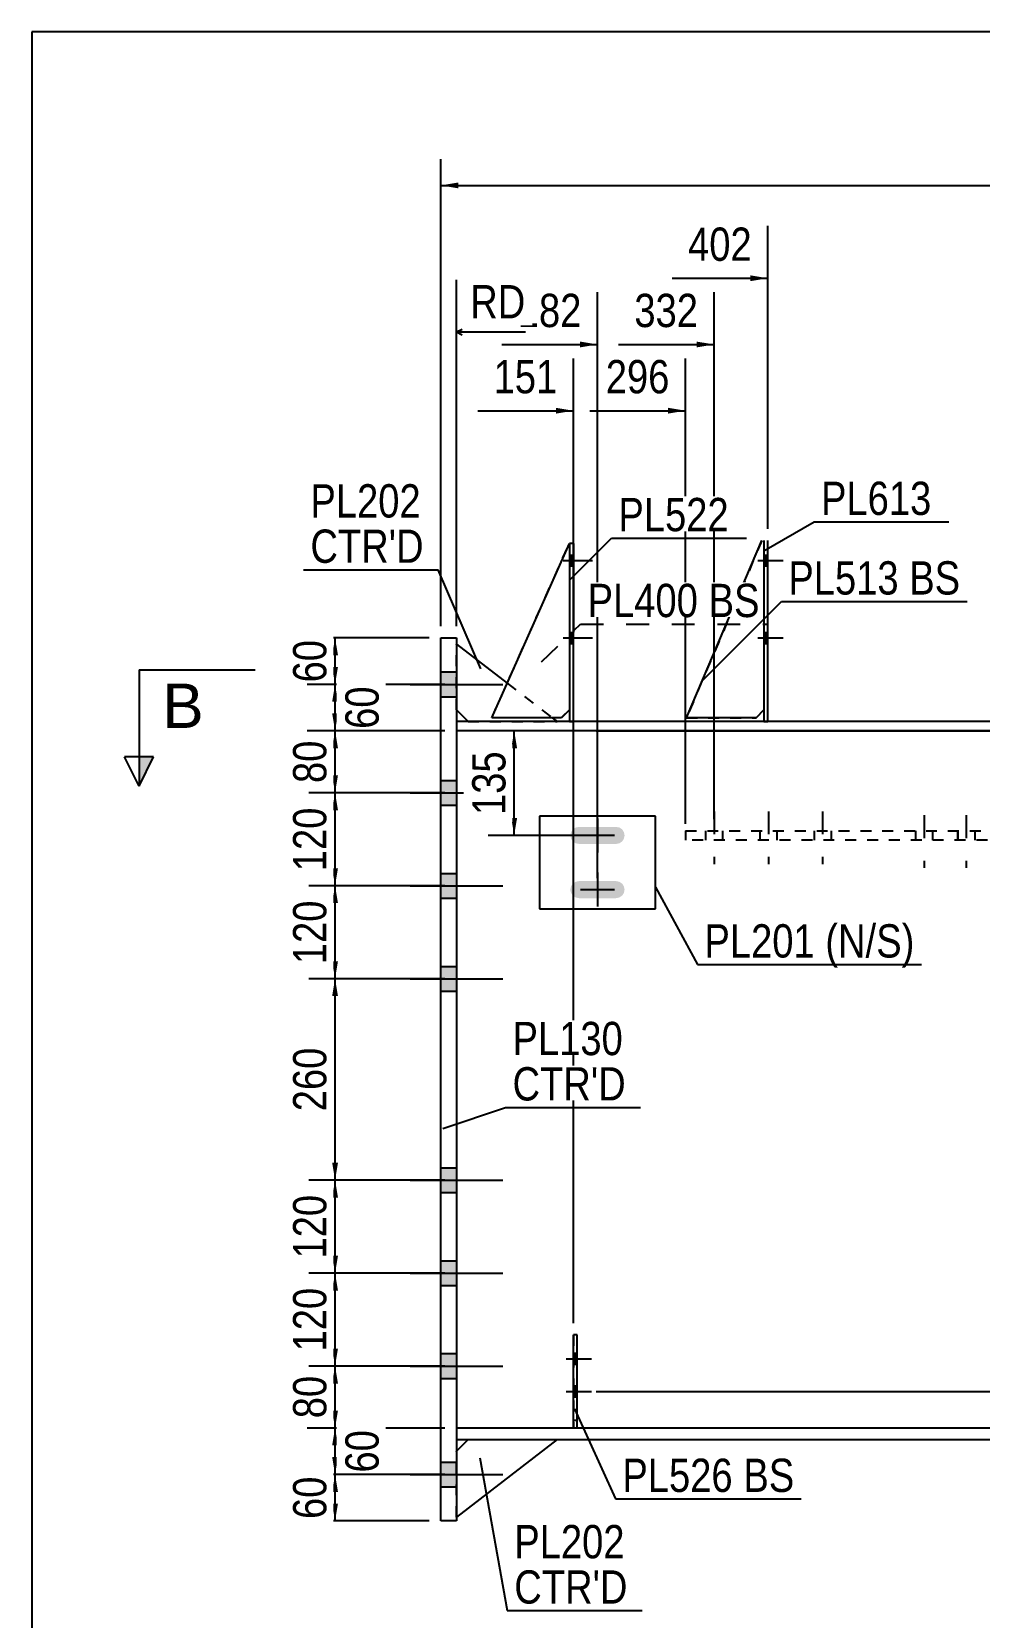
# Model space of a CAD drawing. Header units: millimetres. Extents: x -365 to 38, y -177 to 100.
# Drawn here: x -362 to -280.5, y -36.3 to 100.2 of the extents above; entities that cross this region are included whole.
import ezdxf

# ---------------------------------------------------------------- set-up
doc = ezdxf.new("R2010")
doc.units = ezdxf.units.MM
doc.linetypes.add('DXK_LINE_DOT1', pattern=[1.8814, 0.9407, -0.9407])
doc.linetypes.add('DXK_LINE_DOT2', pattern=[3.9198, 1.9599, -1.9599])
doc.styles.add('Arial', font='ARIAL.TTF', dxfattribs={"height": 0.2})
doc.styles.add('Arial Narrow', font='ARIALN.TTF', dxfattribs={"height": 0.2})

# ---------------------------------------------------------------- blocks, each defined once
blk = doc.blocks.new('Unknown-623384701-14217')
at = {"color": 5, "linetype": 'Continuous'}
for p, q in [((37.97, 100.17), (-362.03, 100.17)), ((-362.03, 100.17), (-362.03, -176.83))]:
    blk.add_line(p, q, dxfattribs=at)
blk = doc.blocks.new('Part-623384701-8365 - 8347')
at = {"color": 2, "linetype": 'Continuous'}
for p, q in [((-267.26, 40.8), (-325.49, 40.8)), ((-325.49, 40.8), (-325.49, 40)), ((-267.26, 40), (-325.49, 40)), ((-238.13, 40.8), (-267.16, 40.8)), ((-238.13, 40), (-267.16, 40)), ((-208.82, 40.8), (-238.03, 40.8)), ((-208.82, 40), (-238.03, 40)), ((-177.89, 40.8), (-208.72, 40.8)), ((-177.89, 40), (-208.72, 40))]:
    blk.add_line(p, q, dxfattribs=at)
at = {"color": 7, "linetype": 'DXK_LINE_DOT1'}
blk.add_line((-177.89, 40.8), (-177.89, 40), dxfattribs=at)
blk = doc.blocks.new('Bolt-623384701-8486 - 8347')
at = {"color": 3, "linetype": 'DXK_LINE_DOT2'}
for p, q in [((-285.99, 31.4), (-285.99, 30.6)), ((-285.26, 32.73), (-285.26, 28.2)), ((-284.53, 31.4), (-284.53, 30.6)), ((-282.35, 31.4), (-282.35, 30.6)), ((-281.62, 32.73), (-281.62, 28.2)), ((-280.88, 31.4), (-280.88, 30.6))]:
    blk.add_line(p, q, dxfattribs=at)
blk = doc.blocks.new('Part-623384701-8369 - 8347')
at = {"color": 7, "linetype": 'DXK_LINE_DOT1'}
for p, q in [((-267.26, 40), (-325.49, 40)), ((-325.49, 40), (-325.49, -20)), ((-238.13, 40), (-267.16, 40)), ((-208.82, 40), (-238.03, 40)), ((-197.89, 40), (-208.72, 40)), ((-197.89, 40), (-197.89, -20)), ((-267.26, -20), (-325.49, -20)), ((-238.13, -20), (-267.16, -20)), ((-208.82, -20), (-238.03, -20)), ((-197.89, -20), (-208.72, -20))]:
    blk.add_line(p, q, dxfattribs=at)
blk = doc.blocks.new('Part-623384701-23884 - 8347')
at = {"color": 7, "linetype": 'DXK_LINE_DOT1'}
for p, q in [((-315.43, -11.98), (-315.43, -19.98)), ((-315.1, -11.98), (-315.43, -11.98)), ((-315.1, -19.98), (-315.1, -11.98)), ((-315.43, -19.98), (-315.1, -19.98))]:
    blk.add_line(p, q, dxfattribs=at)
blk = doc.blocks.new('Bolt-623384701-8459 - 8347')
at = {"linetype": 'Continuous'}
for points in [[(-315.47, 31.52), (-315.63, 31.28), (-315.69, 31), (-315.63, 30.72), (-315.47, 30.48), (-315.23, 30.32), (-314.95, 30.27), (-311.75, 30.27), (-311.47, 30.32), (-311.23, 30.48), (-311.08, 30.72), (-311.02, 31), (-311.08, 31.28), (-311.23, 31.52), (-311.47, 31.68), (-311.75, 31.73), (-314.95, 31.73), (-315.23, 31.68)], [(-315.47, 26.85), (-315.63, 26.62), (-315.69, 26.33), (-315.63, 26.05), (-315.47, 25.82), (-315.23, 25.66), (-314.95, 25.6), (-311.75, 25.6), (-311.47, 25.66), (-311.23, 25.82), (-311.08, 26.05), (-311.02, 26.33), (-311.08, 26.62), (-311.23, 26.85), (-311.47, 27.01), (-311.75, 27.07), (-314.95, 27.07), (-315.23, 27.01)]]:
    blk.add_hatch(color=3, dxfattribs=at).paths.add_polyline_path(points)
at = {"color": 3, "linetype": 'Continuous'}
for p, q in [((-313.35, 32.47), (-313.35, 29.53)), ((-311.89, 31), (-314.82, 31)), ((-313.35, 27.8), (-313.35, 24.87)), ((-311.89, 26.33), (-314.82, 26.33))]:
    blk.add_line(p, q, dxfattribs=at)
blk = doc.blocks.new('Part-623384701-8398 - 8347')
at = {"color": 2, "linetype": 'Continuous'}
for p, q in [((-326.82, 48), (-325.49, 48)), ((-326.82, -28), (-326.82, 48)), ((-325.49, 48), (-325.49, -28)), ((-325.49, -28), (-326.82, -28))]:
    blk.add_line(p, q, dxfattribs=at)
blk = doc.blocks.new('Part-623384701-8401 - 8347')
at = {"color": 2, "linetype": 'Continuous'}
for p, q in [((-325.49, 47.47), (-321.12, 44.1)), ((-325.49, 41.8), (-324.49, 40.8)), ((-317.25, 41.13), (-316.82, 40.8))]:
    blk.add_line(p, q, dxfattribs=at)
at = {"color": 7, "linetype": 'DXK_LINE_DOT1'}
for p, q in [((-325.49, 41.8), (-325.49, 47.47)), ((-321.12, 44.1), (-317.25, 41.13)), ((-324.49, 40.8), (-316.82, 40.8))]:
    blk.add_line(p, q, dxfattribs=at)
blk = doc.blocks.new('Part-623384701-8403 - 8347')
at = {"color": 2, "linetype": 'Continuous'}
for p, q in [((-316.82, -21), (-325.49, -27.67)), ((-325.49, -22), (-324.49, -21))]:
    blk.add_line(p, q, dxfattribs=at)
at = {"color": 7, "linetype": 'DXK_LINE_DOT1'}
for p, q in [((-324.49, -21), (-316.82, -21)), ((-325.49, -27.67), (-325.49, -22))]:
    blk.add_line(p, q, dxfattribs=at)
blk = doc.blocks.new('Part-623384701-8405 - 8347')
at = {"color": 2, "linetype": 'Continuous'}
for p, q in [((-308.35, 32.67), (-318.35, 32.67)), ((-318.35, 32.67), (-318.35, 24.67)), ((-308.35, 24.67), (-308.35, 32.67)), ((-318.35, 24.67), (-308.35, 24.67))]:
    blk.add_line(p, q, dxfattribs=at)
blk = doc.blocks.new('Part-623384701-8410 - 8347')
at = {"color": 2, "linetype": 'Continuous'}
for p, q in [((-267.26, -20), (-325.49, -20)), ((-325.49, -20), (-325.49, -21)), ((-238.13, -20), (-267.16, -20)), ((-208.82, -20), (-238.03, -20)), ((-197.89, -20), (-208.72, -20)), ((-325.49, -21), (-267.26, -21)), ((-267.16, -21), (-238.13, -21)), ((-238.03, -21), (-208.82, -21)), ((-208.72, -21), (-197.97, -21))]:
    blk.add_line(p, q, dxfattribs=at)
at = {"color": 7, "linetype": 'DXK_LINE_DOT1'}
for q in [(-197.89, -20), (-197.97, -21)]:
    blk.add_line((-197.89, -21), q, dxfattribs=at)
blk = doc.blocks.new('Part-623384701-8413 - 8347')
at = {"color": 7, "linetype": 'DXK_LINE_DOT1'}
for p, q in [((-305.78, 31.4), (-277.93, 31.4)), ((-305.78, 31.4), (-305.78, 31.4)), ((-305.78, 31.4), (-305.78, 30.6)), ((-282.39, 31.4), (-282.39, 30.6)), ((-277.93, 31.4), (-277.93, 30.6)), ((-277.93, 30.6), (-305.78, 30.6))]:
    blk.add_line(p, q, dxfattribs=at)
blk = doc.blocks.new('Bolt-623384701-23914 - 8347')
at = {"color": 3, "linetype": 'DXK_LINE_DOT2'}
for p, q in [((-315.43, -13.57), (-315.1, -13.57)), ((-316.06, -14.04), (-313.86, -14.04)), ((-315.43, -14.51), (-315.1, -14.51)), ((-316.06, -16.85), (-313.86, -16.85)), ((-315.43, -16.38), (-315.1, -16.38)), ((-315.43, -17.31), (-315.1, -17.31))]:
    blk.add_line(p, q, dxfattribs=at)
blk = doc.blocks.new('Bolt-623384701-8478 - 8347')
at = {"linetype": 'Continuous'}
for points in [[(-326.82, 45.07), (-326.82, 42.93), (-325.49, 42.93), (-325.49, 45.07)], [(-326.82, 45.07), (-326.82, 42.93), (-325.49, 42.93), (-325.49, 45.07)], [(-326.82, 35.73), (-326.82, 33.6), (-325.49, 33.6), (-325.49, 35.73)], [(-326.82, 35.73), (-326.82, 33.6), (-325.49, 33.6), (-325.49, 35.73)], [(-326.82, 27.73), (-326.82, 25.6), (-325.49, 25.6), (-325.49, 27.73)], [(-326.82, 27.73), (-326.82, 25.6), (-325.49, 25.6), (-325.49, 27.73)], [(-326.82, 19.73), (-326.82, 17.6), (-325.49, 17.6), (-325.49, 19.73)], [(-326.82, 19.73), (-326.82, 17.6), (-325.49, 17.6), (-325.49, 19.73)], [(-326.82, 2.4), (-326.82, 0.27), (-325.49, 0.27), (-325.49, 2.4)], [(-326.82, 2.4), (-326.82, 0.27), (-325.49, 0.27), (-325.49, 2.4)], [(-326.82, -5.6), (-326.82, -7.73), (-325.49, -7.73), (-325.49, -5.6)], [(-326.82, -5.6), (-326.82, -7.73), (-325.49, -7.73), (-325.49, -5.6)], [(-326.82, -13.6), (-326.82, -15.73), (-325.49, -15.73), (-325.49, -13.6)], [(-326.82, -13.6), (-326.82, -15.73), (-325.49, -15.73), (-325.49, -13.6)], [(-326.82, -22.93), (-326.82, -25.07), (-325.49, -25.07), (-325.49, -22.93)], [(-326.82, -22.93), (-326.82, -25.07), (-325.49, -25.07), (-325.49, -22.93)]]:
    blk.add_hatch(color=3, dxfattribs=at).paths.add_polyline_path(points)
at = {"color": 3, "linetype": 'Continuous'}
for p, q in [((-326.82, 45.07), (-325.49, 45.07)), ((-326.82, 45.07), (-325.49, 45.07)), ((-329.47, 44), (-321.49, 44)), ((-329.47, 44), (-321.49, 44)), ((-326.82, 42.93), (-325.49, 42.93)), ((-326.82, 42.93), (-325.49, 42.93)), ((-326.82, 35.73), (-325.49, 35.73)), ((-326.82, 35.73), (-325.49, 35.73)), ((-329.47, 34.67), (-321.49, 34.67)), ((-329.47, 34.67), (-321.49, 34.67)), ((-326.82, 33.6), (-325.49, 33.6)), ((-326.82, 33.6), (-325.49, 33.6)), ((-326.82, 27.73), (-325.49, 27.73)), ((-326.82, 27.73), (-325.49, 27.73)), ((-329.47, 26.67), (-321.49, 26.67)), ((-329.47, 26.67), (-321.49, 26.67)), ((-326.82, 25.6), (-325.49, 25.6)), ((-326.82, 25.6), (-325.49, 25.6)), ((-326.82, 19.73), (-325.49, 19.73)), ((-326.82, 19.73), (-325.49, 19.73)), ((-329.47, 18.67), (-321.49, 18.67)), ((-329.47, 18.67), (-321.49, 18.67)), ((-326.82, 17.6), (-325.49, 17.6)), ((-326.82, 17.6), (-325.49, 17.6)), ((-326.82, 2.4), (-325.49, 2.4)), ((-326.82, 2.4), (-325.49, 2.4)), ((-329.47, 1.33), (-321.49, 1.33)), ((-329.47, 1.33), (-321.49, 1.33)), ((-326.82, 0.27), (-325.49, 0.27)), ((-326.82, 0.27), (-325.49, 0.27)), ((-329.47, -6.67), (-321.49, -6.67)), ((-329.47, -6.67), (-321.49, -6.67)), ((-326.82, -5.6), (-325.49, -5.6)), ((-326.82, -5.6), (-325.49, -5.6)), ((-326.82, -7.73), (-325.49, -7.73)), ((-326.82, -7.73), (-325.49, -7.73)), ((-326.82, -13.6), (-325.49, -13.6)), ((-326.82, -13.6), (-325.49, -13.6)), ((-329.47, -14.67), (-321.49, -14.67)), ((-329.47, -14.67), (-321.49, -14.67)), ((-326.82, -15.73), (-325.49, -15.73)), ((-326.82, -15.73), (-325.49, -15.73)), ((-326.82, -22.93), (-325.49, -22.93)), ((-326.82, -22.93), (-325.49, -22.93)), ((-329.47, -24), (-321.49, -24)), ((-329.47, -24), (-321.49, -24)), ((-326.82, -25.07), (-325.49, -25.07)), ((-326.82, -25.07), (-325.49, -25.07))]:
    blk.add_line(p, q, dxfattribs=at)
blk = doc.blocks.new('Part-623384701-8428 - 8347')
at = {"color": 2, "linetype": 'Continuous'}
for p, q in [((-315.43, 56.13), (-315.77, 56.13)), ((-315.77, 56.13), (-315.77, 40.8)), ((-315.43, 56.13), (-315.44, 40.8))]:
    blk.add_line(p, q, dxfattribs=at)
at = {"color": 7, "linetype": 'DXK_LINE_DOT1'}
blk.add_line((-315.77, 40.8), (-315.44, 40.8), dxfattribs=at)
blk = doc.blocks.new('Bolt-623384701-8501 - 8347')
at = {"linetype": 'Continuous'}
for points in [[(-315.43, 54.2), (-315.43, 55.13), (-315.77, 55.13), (-315.77, 54.2)], [(-315.43, 54.2), (-315.43, 55.13), (-315.77, 55.13), (-315.77, 54.2)], [(-315.43, 54.2), (-315.43, 55.13), (-315.77, 55.13), (-315.77, 54.2)], [(-315.44, 47.53), (-315.44, 48.47), (-315.77, 48.47), (-315.77, 47.53)], [(-315.44, 47.53), (-315.44, 48.47), (-315.77, 48.47), (-315.77, 47.53)], [(-315.44, 47.53), (-315.44, 48.47), (-315.77, 48.47), (-315.77, 47.53)]]:
    blk.add_hatch(color=3, dxfattribs=at).paths.add_polyline_path(points)
at = {"color": 3, "linetype": 'Continuous'}
for p, q in [((-316.3, 54.67), (-313.77, 54.67)), ((-316.3, 54.67), (-313.77, 54.67)), ((-316.3, 54.67), (-313.77, 54.67)), ((-315.77, 55.13), (-315.43, 55.13)), ((-315.77, 55.13), (-315.43, 55.13)), ((-315.77, 55.13), (-315.43, 55.13)), ((-315.77, 54.2), (-315.43, 54.2)), ((-315.77, 54.2), (-315.43, 54.2)), ((-315.77, 54.2), (-315.43, 54.2)), ((-316.3, 48), (-313.77, 48)), ((-316.3, 48), (-313.77, 48)), ((-316.3, 48), (-313.77, 48)), ((-315.77, 48.47), (-315.44, 48.47)), ((-315.77, 48.47), (-315.44, 48.47)), ((-315.77, 48.47), (-315.44, 48.47)), ((-315.77, 47.53), (-315.44, 47.53)), ((-315.77, 47.53), (-315.44, 47.53)), ((-315.77, 47.53), (-315.44, 47.53))]:
    blk.add_line(p, q, dxfattribs=at)
blk = doc.blocks.new('Part-623384701-8453 - 8347')
at = {"color": 2, "linetype": 'Continuous'}
for p, q in [((-315.43, -19.98), (-315.43, -11.98)), ((-315.1, -11.98), (-315.43, -11.98)), ((-315.1, -19.98), (-315.1, -11.98)), ((-315.43, -19.98), (-315.1, -19.98))]:
    blk.add_line(p, q, dxfattribs=at)
at = {"color": 7, "linetype": 'DXK_LINE_DOT1'}
blk.add_line((-315.43, -19.31), (-315.1, -19.31), dxfattribs=at)
blk = doc.blocks.new('Part-623384701-8450 - 8347')
at = {"color": 2, "linetype": 'Continuous'}
for p, q in [((-322.44, 41.13), (-315.77, 56.13)), ((-316.44, 41.13), (-322.44, 41.13)), ((-315.77, 41.8), (-316.44, 41.13))]:
    blk.add_line(p, q, dxfattribs=at)
at = {"color": 7, "linetype": 'DXK_LINE_DOT1'}
blk.add_line((-315.77, 56.13), (-315.77, 41.8), dxfattribs=at)
blk = doc.blocks.new('Part-623384701-30382 - 8347')
at = {"color": 7, "linetype": 'DXK_LINE_DOT1'}
for p, q in [((-299.21, 56.38), (-305.7, 41.13)), ((-305.7, 41.13), (-299.7, 41.13)), ((-299.7, 41.13), (-299.04, 41.8))]:
    blk.add_line(p, q, dxfattribs=at)
blk = doc.blocks.new('Part-623384701-23899 - 8347')
at = {"color": 7, "linetype": 'DXK_LINE_DOT1'}
for p, q in [((-322.44, 41.13), (-315.77, 56.13)), ((-316.44, 41.13), (-322.44, 41.13)), ((-315.77, 41.8), (-316.44, 41.13))]:
    blk.add_line(p, q, dxfattribs=at)
blk = doc.blocks.new('Bolt-623384701-23911 - 8347')
at = {"linetype": 'Continuous'}
for points in [[(-315.1, -14.51), (-315.1, -13.57), (-315.43, -13.57), (-315.43, -14.51)], [(-315.1, -17.31), (-315.1, -16.38), (-315.43, -16.38), (-315.43, -17.31)]]:
    blk.add_hatch(color=3, dxfattribs=at).paths.add_polyline_path(points)
at = {"color": 3, "linetype": 'Continuous'}
for p, q in [((-315.43, -13.57), (-315.1, -13.57)), ((-316.06, -14.04), (-313.86, -14.04)), ((-315.43, -14.51), (-315.1, -14.51)), ((-316.06, -16.85), (-313.86, -16.85)), ((-315.43, -16.38), (-315.1, -16.38)), ((-315.43, -17.31), (-315.1, -17.31))]:
    blk.add_line(p, q, dxfattribs=at)
blk = doc.blocks.new('Part-623384701-30380 - 8347')
at = {"color": 2, "linetype": 'Continuous'}
for p, q in [((-299.03, 56.38), (-299.04, 40.8)), ((-298.7, 40.8), (-298.7, 56.38))]:
    blk.add_line(p, q, dxfattribs=at)
at = {"color": 7, "linetype": 'DXK_LINE_DOT1'}
blk.add_line((-299.04, 40.8), (-298.7, 40.8), dxfattribs=at)
blk = doc.blocks.new('Part-623384701-30381 - 8347')
at = {"color": 2, "linetype": 'Continuous'}
for p, q in [((-305.7, 41.13), (-299.21, 56.38)), ((-299.7, 41.13), (-305.7, 41.13)), ((-299.04, 41.8), (-299.7, 41.13))]:
    blk.add_line(p, q, dxfattribs=at)
at = {"color": 7, "linetype": 'DXK_LINE_DOT1'}
blk.add_line((-299.03, 56.38), (-299.04, 41.8), dxfattribs=at)
blk = doc.blocks.new('Bolt-623384701-30385 - 8347')
at = {"color": 3, "linetype": 'DXK_LINE_DOT2'}
for p, q in [((-303.32, 33.07), (-303.32, 28.53)), ((-298.65, 33.07), (-298.65, 28.53)), ((-293.99, 33.07), (-293.99, 28.53)), ((-304.05, 31.4), (-304.05, 30.6)), ((-302.59, 31.4), (-302.59, 30.6)), ((-299.39, 31.4), (-299.39, 30.6)), ((-297.92, 31.4), (-297.92, 30.6)), ((-294.72, 31.4), (-294.72, 30.6)), ((-293.25, 31.4), (-293.25, 30.6))]:
    blk.add_line(p, q, dxfattribs=at)
blk = doc.blocks.new('Bolt-623384701-30386 - 8347')
at = {"linetype": 'Continuous'}
for points in [[(-298.7, 54.2), (-298.7, 55.13), (-299.03, 55.13), (-299.03, 54.2)], [(-298.7, 54.2), (-298.7, 55.13), (-299.03, 55.13), (-299.03, 54.2)], [(-298.7, 54.2), (-298.7, 55.13), (-299.03, 55.13), (-299.03, 54.2)], [(-298.7, 47.53), (-298.7, 48.47), (-299.04, 48.47), (-299.04, 47.53)], [(-298.7, 47.53), (-298.7, 48.47), (-299.04, 48.47), (-299.04, 47.53)], [(-298.7, 47.53), (-298.7, 48.47), (-299.04, 48.47), (-299.04, 47.53)]]:
    blk.add_hatch(color=3, dxfattribs=at).paths.add_polyline_path(points)
at = {"color": 3, "linetype": 'Continuous'}
for p, q in [((-299.57, 54.67), (-297.37, 54.67)), ((-299.57, 54.67), (-297.37, 54.67)), ((-299.57, 54.67), (-297.37, 54.67)), ((-299.03, 55.13), (-298.7, 55.13)), ((-299.03, 55.13), (-298.7, 55.13)), ((-299.03, 55.13), (-298.7, 55.13)), ((-299.03, 54.2), (-298.7, 54.2)), ((-299.03, 54.2), (-298.7, 54.2)), ((-299.03, 54.2), (-298.7, 54.2)), ((-299.57, 48), (-297.37, 48)), ((-299.57, 48), (-297.37, 48)), ((-299.57, 48), (-297.37, 48)), ((-299.04, 48.47), (-298.7, 48.47)), ((-299.04, 48.47), (-298.7, 48.47)), ((-299.04, 48.47), (-298.7, 48.47)), ((-299.04, 47.53), (-298.7, 47.53)), ((-299.04, 47.53), (-298.7, 47.53)), ((-299.04, 47.53), (-298.7, 47.53))]:
    blk.add_line(p, q, dxfattribs=at)
blk = doc.blocks.new('StraightDimension-623384701-34124 - 8347')
at = {"linetype": 'Continuous'}
blk.add_hatch(color=7, dxfattribs=at).paths.add_polyline_path([(-314.85, 73.5), (-313.35, 73.25), (-314.85, 73)])
at = {"color": 7, "linetype": 'Continuous'}
for p, q in [((-313.35, 27.33), (-313.35, 77.75)), ((-321.59, 73.25), (-313.35, 73.25))]:
    blk.add_line(p, q, dxfattribs=at)
at = {"color": 0}
blk.add_wipeout([(-314.13, 74.15), (-314.13, 78.35), (-320.81, 78.35), (-320.81, 74.15)], dxfattribs=at)
at = {"color": 3, "style": 'Arial Narrow'}
blk.add_text('182', height=2.863, dxfattribs=at).set_placement((-320.21, 74.75))
blk = doc.blocks.new('StraightDimension-623384701-15409 - 8347')
at = {"linetype": 'Continuous'}
for points in [[(-272.46, 38.5), (-272.21, 40), (-271.96, 38.5)], [(-271.96, -15.35), (-272.21, -16.85), (-272.46, -15.35)]]:
    blk.add_hatch(color=7, dxfattribs=at).paths.add_polyline_path(points)
at = {"color": 7, "linetype": 'Continuous'}
for p, q in [((-313.48, 40), (-269.81, 40)), ((-272.21, -16.85), (-272.21, 40)), ((-313.48, -16.85), (-269.81, -16.85))]:
    blk.add_line(p, q, dxfattribs=at)
at = {"color": 0, "linetype": 'Continuous'}
blk.add_wipeout([(-267.12, 21.03), (-271.32, 21.03), (-271.32, 2.12), (-267.12, 2.12)], dxfattribs=at)
at = {"color": 3, "linetype": 'Continuous', "style": 'Arial Narrow'}
blk.add_text('TYP(U.O.N)', height=2.863, rotation=90.0002, dxfattribs=at).set_placement((-267.71, 2.72))
at = {"color": 0}
blk.add_wipeout([(-272.37, 14.92), (-276.57, 14.92), (-276.57, 8.23), (-272.37, 8.23)], dxfattribs=at)
at = {"color": 3, "style": 'Arial Narrow'}
blk.add_text('853', height=2.863, rotation=90.0002, dxfattribs=at).set_placement((-272.96, 8.83))
blk = doc.blocks.new('StraightDimension-623384701-34122 - 8347')
at = {"linetype": 'Continuous'}
blk.add_hatch(color=7, dxfattribs=at).paths.add_polyline_path([(-304.82, 73.5), (-303.32, 73.25), (-304.82, 73)])
at = {"color": 7, "linetype": 'Continuous'}
for p, q in [((-303.32, 32.4), (-303.32, 77.75)), ((-311.55, 73.25), (-303.32, 73.25))]:
    blk.add_line(p, q, dxfattribs=at)
at = {"color": 0}
blk.add_wipeout([(-304.09, 74.15), (-304.09, 78.35), (-310.78, 78.35), (-310.78, 74.15)], dxfattribs=at)
at = {"color": 3, "style": 'Arial Narrow'}
blk.add_text('332', height=2.863, dxfattribs=at).set_placement((-310.18, 74.75))
blk = doc.blocks.new('StraightDimension-623384701-15527 - 8347')
at = {"linetype": 'Continuous'}
blk.add_hatch(color=7, dxfattribs=at).paths.add_polyline_path([(-325.32, 86.69), (-326.82, 86.94), (-325.32, 87.19)])
at = {"color": 7, "linetype": 'Continuous'}
for p, q in [((-326.82, 49), (-326.82, 89.19)), ((-326.82, 86.94), (-14.81, 86.94))]:
    blk.add_line(p, q, dxfattribs=at)
blk = doc.blocks.new('StraightDimension-623384701-24529 - 8347')
at = {"linetype": 'Continuous'}
for points in [[(-336.18, -16.17), (-335.93, -14.67), (-335.68, -16.17)], [(-335.68, -18.5), (-335.93, -20), (-336.18, -18.5)]]:
    blk.add_hatch(color=7, dxfattribs=at).paths.add_polyline_path(points)
at = {"color": 7, "linetype": 'Continuous'}
for p, q in [((-326.49, -14.67), (-338.18, -14.67)), ((-335.93, -20), (-335.93, -14.67)), ((-326.49, -20), (-338.18, -20))]:
    blk.add_line(p, q, dxfattribs=at)
at = {"color": 0}
blk.add_wipeout([(-336.08, -14.91), (-340.28, -14.91), (-340.28, -19.76), (-336.08, -19.76)], dxfattribs=at)
at = {"color": 3, "style": 'Arial Narrow'}
blk.add_text('80', height=2.863, rotation=90.0002, dxfattribs=at).set_placement((-336.68, -19.16))
blk = doc.blocks.new('StraightDimension-623384701-24521 - 8347')
at = {"linetype": 'Continuous'}
for points in [[(-336.18, 46.5), (-335.93, 48), (-335.68, 46.5)], [(-335.68, 45.5), (-335.93, 44), (-336.18, 45.5)]]:
    blk.add_hatch(color=7, dxfattribs=at).paths.add_polyline_path(points)
at = {"color": 7, "linetype": 'Continuous'}
for p, q in [((-327.82, 48), (-338.18, 48)), ((-335.93, 44), (-335.93, 48)), ((-326.49, 44), (-338.18, 44))]:
    blk.add_line(p, q, dxfattribs=at)
at = {"color": 0}
blk.add_wipeout([(-336.08, 48.43), (-340.28, 48.43), (-340.28, 43.57), (-336.08, 43.57)], dxfattribs=at)
at = {"color": 3, "style": 'Arial Narrow'}
blk.add_text('60', height=2.863, rotation=90.0002, dxfattribs=at).set_placement((-336.68, 44.17))
blk = doc.blocks.new('StraightDimension-623384701-24522 - 8347')
at = {"linetype": 'Continuous'}
for points in [[(-336.18, 42.5), (-335.93, 44), (-335.68, 42.5)], [(-335.68, 41.5), (-335.93, 40), (-336.18, 41.5)]]:
    blk.add_hatch(color=7, dxfattribs=at).paths.add_polyline_path(points)
at = {"color": 7, "linetype": 'Continuous'}
for p, q in [((-326.49, 44), (-338.33, 44)), ((-335.93, 40), (-335.93, 44)), ((-326.49, 40), (-338.33, 40))]:
    blk.add_line(p, q, dxfattribs=at)
at = {"color": 0}
blk.add_wipeout([(-331.58, 44.43), (-335.78, 44.43), (-335.78, 39.57), (-331.58, 39.57)], dxfattribs=at)
at = {"color": 3, "style": 'Arial Narrow'}
blk.add_text('60', height=2.863, rotation=90.0002, dxfattribs=at).set_placement((-332.18, 40.17))
blk = doc.blocks.new('StraightDimension-623384701-24523 - 8347')
at = {"linetype": 'Continuous'}
for points in [[(-336.18, 38.5), (-335.93, 40), (-335.68, 38.5)], [(-335.68, 36.17), (-335.93, 34.67), (-336.18, 36.17)]]:
    blk.add_hatch(color=7, dxfattribs=at).paths.add_polyline_path(points)
at = {"color": 7, "linetype": 'Continuous'}
for p, q in [((-326.49, 40), (-338.18, 40)), ((-335.93, 34.67), (-335.93, 40)), ((-326.49, 34.67), (-338.18, 34.67))]:
    blk.add_line(p, q, dxfattribs=at)
at = {"color": 0}
blk.add_wipeout([(-336.08, 39.76), (-340.28, 39.76), (-340.28, 34.91), (-336.08, 34.91)], dxfattribs=at)
at = {"color": 3, "style": 'Arial Narrow'}
blk.add_text('80', height=2.863, rotation=90.0002, dxfattribs=at).set_placement((-336.68, 35.51))
blk = doc.blocks.new('StraightDimension-623384701-24524 - 8347')
at = {"linetype": 'Continuous'}
for points in [[(-336.18, 33.17), (-335.93, 34.67), (-335.68, 33.17)], [(-335.68, 28.17), (-335.93, 26.67), (-336.18, 28.17)]]:
    blk.add_hatch(color=7, dxfattribs=at).paths.add_polyline_path(points)
at = {"color": 7, "linetype": 'Continuous'}
for p, q in [((-326.49, 34.67), (-338.18, 34.67)), ((-335.93, 26.67), (-335.93, 34.67)), ((-326.49, 26.67), (-338.18, 26.67))]:
    blk.add_line(p, q, dxfattribs=at)
at = {"color": 0}
blk.add_wipeout([(-336.08, 34.01), (-340.28, 34.01), (-340.28, 27.32), (-336.08, 27.32)], dxfattribs=at)
at = {"color": 3, "style": 'Arial Narrow'}
blk.add_text('120', height=2.863, rotation=90.0002, dxfattribs=at).set_placement((-336.68, 27.92))
blk = doc.blocks.new('StraightDimension-623384701-24525 - 8347')
at = {"linetype": 'Continuous'}
for points in [[(-336.18, 25.17), (-335.93, 26.67), (-335.68, 25.17)], [(-335.68, 20.17), (-335.93, 18.67), (-336.18, 20.17)]]:
    blk.add_hatch(color=7, dxfattribs=at).paths.add_polyline_path(points)
at = {"color": 7, "linetype": 'Continuous'}
for p, q in [((-326.49, 26.67), (-338.18, 26.67)), ((-335.93, 18.67), (-335.93, 26.67)), ((-326.49, 18.67), (-338.18, 18.67))]:
    blk.add_line(p, q, dxfattribs=at)
at = {"color": 0}
blk.add_wipeout([(-336.08, 26.01), (-340.28, 26.01), (-340.28, 19.32), (-336.08, 19.32)], dxfattribs=at)
at = {"color": 3, "style": 'Arial Narrow'}
blk.add_text('120', height=2.863, rotation=90.0002, dxfattribs=at).set_placement((-336.68, 19.92))
blk = doc.blocks.new('StraightDimension-623384701-24526 - 8347')
at = {"linetype": 'Continuous'}
for points in [[(-336.18, 17.17), (-335.93, 18.67), (-335.68, 17.17)], [(-335.68, 2.83), (-335.93, 1.33), (-336.18, 2.83)]]:
    blk.add_hatch(color=7, dxfattribs=at).paths.add_polyline_path(points)
at = {"color": 7, "linetype": 'Continuous'}
for p, q in [((-326.49, 18.67), (-338.18, 18.67)), ((-335.93, 1.33), (-335.93, 18.67)), ((-326.49, 1.33), (-338.18, 1.33))]:
    blk.add_line(p, q, dxfattribs=at)
at = {"color": 0}
blk.add_wipeout([(-336.08, 13.34), (-340.28, 13.34), (-340.28, 6.66), (-336.08, 6.66)], dxfattribs=at)
at = {"color": 3, "style": 'Arial Narrow'}
blk.add_text('260', height=2.863, rotation=90.0002, dxfattribs=at).set_placement((-336.68, 7.26))
blk = doc.blocks.new('StraightDimension-623384701-24527 - 8347')
at = {"linetype": 'Continuous'}
for points in [[(-336.18, -0.17), (-335.93, 1.33), (-335.68, -0.17)], [(-335.68, -5.17), (-335.93, -6.67), (-336.18, -5.17)]]:
    blk.add_hatch(color=7, dxfattribs=at).paths.add_polyline_path(points)
at = {"color": 7, "linetype": 'Continuous'}
for p, q in [((-326.49, 1.33), (-338.18, 1.33)), ((-335.93, -6.67), (-335.93, 1.33)), ((-326.49, -6.67), (-338.18, -6.67))]:
    blk.add_line(p, q, dxfattribs=at)
at = {"color": 0}
blk.add_wipeout([(-336.08, 0.68), (-340.28, 0.68), (-340.28, -6.01), (-336.08, -6.01)], dxfattribs=at)
at = {"color": 3, "style": 'Arial Narrow'}
blk.add_text('120', height=2.863, rotation=90.0002, dxfattribs=at).set_placement((-336.68, -5.41))
blk = doc.blocks.new('StraightDimension-623384701-24528 - 8347')
at = {"linetype": 'Continuous'}
for points in [[(-336.18, -8.17), (-335.93, -6.67), (-335.68, -8.17)], [(-335.68, -13.17), (-335.93, -14.67), (-336.18, -13.17)]]:
    blk.add_hatch(color=7, dxfattribs=at).paths.add_polyline_path(points)
at = {"color": 7, "linetype": 'Continuous'}
for p, q in [((-326.49, -6.67), (-338.18, -6.67)), ((-335.93, -14.67), (-335.93, -6.67)), ((-326.49, -14.67), (-338.18, -14.67))]:
    blk.add_line(p, q, dxfattribs=at)
at = {"color": 0}
blk.add_wipeout([(-336.08, -7.32), (-340.28, -7.32), (-340.28, -14.01), (-336.08, -14.01)], dxfattribs=at)
at = {"color": 3, "style": 'Arial Narrow'}
blk.add_text('120', height=2.863, rotation=90.0002, dxfattribs=at).set_placement((-336.68, -13.41))
blk = doc.blocks.new('StraightDimension-623384701-24530 - 8347')
at = {"linetype": 'Continuous'}
for points in [[(-336.18, -21.5), (-335.93, -20), (-335.68, -21.5)], [(-335.68, -22.5), (-335.93, -24), (-336.18, -22.5)]]:
    blk.add_hatch(color=7, dxfattribs=at).paths.add_polyline_path(points)
at = {"color": 7, "linetype": 'Continuous'}
for p, q in [((-326.49, -20), (-338.33, -20)), ((-335.93, -24), (-335.93, -20)), ((-326.49, -24), (-338.33, -24))]:
    blk.add_line(p, q, dxfattribs=at)
at = {"color": 0}
blk.add_wipeout([(-331.58, -19.57), (-335.78, -19.57), (-335.78, -24.43), (-331.58, -24.43)], dxfattribs=at)
at = {"color": 3, "style": 'Arial Narrow'}
blk.add_text('60', height=2.863, rotation=90.0002, dxfattribs=at).set_placement((-332.18, -23.83))
blk = doc.blocks.new('StraightDimension-623384701-24531 - 8347')
at = {"linetype": 'Continuous'}
for points in [[(-336.18, -25.5), (-335.93, -24), (-335.68, -25.5)], [(-335.68, -26.5), (-335.93, -28), (-336.18, -26.5)]]:
    blk.add_hatch(color=7, dxfattribs=at).paths.add_polyline_path(points)
at = {"color": 7, "linetype": 'Continuous'}
for p, q in [((-326.49, -24), (-338.18, -24)), ((-335.93, -28), (-335.93, -24)), ((-327.82, -28), (-338.18, -28))]:
    blk.add_line(p, q, dxfattribs=at)
at = {"color": 0}
blk.add_wipeout([(-336.08, -23.57), (-340.28, -23.57), (-340.28, -28.43), (-336.08, -28.43)], dxfattribs=at)
at = {"color": 3, "style": 'Arial Narrow'}
blk.add_text('60', height=2.863, rotation=90.0002, dxfattribs=at).set_placement((-336.68, -27.83))
blk = doc.blocks.new('StraightDimension-623384701-33074 - 8347')
at = {"linetype": 'Continuous'}
for points in [[(-320.77, 38.5), (-320.52, 40), (-320.27, 38.5)], [(-320.27, 32.5), (-320.52, 31), (-320.77, 32.5)]]:
    blk.add_hatch(color=7, dxfattribs=at).paths.add_polyline_path(points)
at = {"color": 7, "linetype": 'Continuous'}
for p, q in [((-314.35, 40), (-322.77, 40)), ((-320.52, 31), (-320.52, 40)), ((-314.35, 31), (-322.77, 31))]:
    blk.add_line(p, q, dxfattribs=at)
at = {"color": 0}
blk.add_wipeout([(-320.67, 38.84), (-324.87, 38.84), (-324.87, 32.16), (-320.67, 32.16)], dxfattribs=at)
at = {"color": 3, "style": 'Arial Narrow'}
blk.add_text('135', height=2.863, rotation=90.0002, dxfattribs=at).set_placement((-321.27, 32.76))
blk = doc.blocks.new('StraightDimension-623384701-34121 - 8347')
at = {"linetype": 'Continuous'}
blk.add_hatch(color=7, dxfattribs=at).paths.add_polyline_path([(-300.2, 79.2), (-298.7, 78.95), (-300.2, 78.7)])
at = {"color": 7, "linetype": 'Continuous'}
for p, q in [((-298.7, 57.38), (-298.7, 83.45)), ((-306.93, 78.95), (-298.7, 78.95))]:
    blk.add_line(p, q, dxfattribs=at)
at = {"color": 0}
blk.add_wipeout([(-299.48, 79.85), (-299.48, 84.05), (-306.16, 84.05), (-306.16, 79.85)], dxfattribs=at)
at = {"color": 3, "style": 'Arial Narrow'}
blk.add_text('402', height=2.863, dxfattribs=at).set_placement((-305.56, 80.45))
blk = doc.blocks.new('StraightDimension-623384701-34123 - 8347')
at = {"linetype": 'Continuous'}
blk.add_hatch(color=7, dxfattribs=at).paths.add_polyline_path([(-307.28, 67.8), (-305.78, 67.55), (-307.28, 67.3)])
at = {"color": 7, "linetype": 'Continuous'}
for p, q in [((-305.78, 32), (-305.78, 72.05)), ((-314.02, 67.55), (-305.78, 67.55))]:
    blk.add_line(p, q, dxfattribs=at)
at = {"color": 0}
blk.add_wipeout([(-306.56, 68.45), (-306.56, 72.65), (-313.24, 72.65), (-313.24, 68.45)], dxfattribs=at)
at = {"color": 3, "style": 'Arial Narrow'}
blk.add_text('296', height=2.863, dxfattribs=at).set_placement((-312.64, 69.05))
blk = doc.blocks.new('StraightDimension-623384701-34125 - 8347')
at = {"linetype": 'Continuous'}
blk.add_hatch(color=7, dxfattribs=at).paths.add_polyline_path([(-316.93, 67.8), (-315.43, 67.55), (-316.93, 67.3)])
at = {"color": 7, "linetype": 'Continuous'}
for p, q in [((-315.43, -10.98), (-315.43, 72.05)), ((-323.66, 67.55), (-315.43, 67.55))]:
    blk.add_line(p, q, dxfattribs=at)
at = {"color": 0, "linetype": 'Continuous'}
blk.add_wipeout([(-318.95, 74.9), (-318.95, 79.1), (-324.9, 79.1), (-324.9, 74.9)], dxfattribs=at)
at = {"color": 7, "linetype": 'Continuous'}
for p, q in [((-325.49, 49), (-325.49, 78.8)), ((-324.99, 74.55), (-325.49, 74.3)), ((-324.99, 74.05), (-325.49, 74.3)), ((-319.55, 74.3), (-325.49, 74.3))]:
    blk.add_line(p, q, dxfattribs=at)
at = {"color": 3, "linetype": 'Continuous', "style": 'Arial Narrow'}
blk.add_text('RD', height=2.863, dxfattribs=at).set_placement((-324.3, 75.5))
at = {"color": 0}
blk.add_wipeout([(-316.2, 68.45), (-316.2, 72.65), (-322.89, 72.65), (-322.89, 68.45)], dxfattribs=at)
at = {"color": 3, "style": 'Arial Narrow'}
blk.add_text('151', height=2.863, dxfattribs=at).set_placement((-322.29, 69.05))
blk = doc.blocks.new('Mark-623384701-23084 - 8347')
at = {"color": 0}
for points in [[(-294.65, 20.49), (-294.65, 23.49), (-304.15, 23.49), (-304.15, 20.49)], [(-286.09, 20.49), (-286.09, 23.49), (-293.75, 23.49), (-293.75, 20.49)]]:
    blk.add_wipeout(points, dxfattribs=at)
for points in [[(-294.65, 20.49), (-294.65, 23.49), (-304.15, 23.49), (-304.15, 20.49)], [(-286.09, 20.49), (-286.09, 23.49), (-293.75, 23.49), (-293.75, 20.49)]]:
    blk.add_wipeout(points, dxfattribs=at)
at = {"color": 7, "linetype": 'Continuous'}
for p, q in [((-308.35, 26.54), (-304.75, 19.89)), ((-304.75, 19.89), (-285.49, 19.89))]:
    blk.add_line(p, q, dxfattribs=at)
at = {"color": 3, "style": 'Arial Narrow'}
for s, p in [('PL201', (-304.15, 20.49)), ('(N/', (-293.75, 20.49)), ('S)', (-289.37, 20.49))]:
    blk.add_text(s, height=2.863, dxfattribs=at).set_placement(p)
blk = doc.blocks.new('SectionMark-623384701-21830 - 8347')
at = {"linetype": 'Continuous'}
blk.add_hatch(color=30, dxfattribs=at).paths.add_polyline_path([(-352.79, 37.75), (-351.54, 37.75), (-352.79, 35.25)])
at = {"color": 30, "linetype": 'Continuous'}
for p, q in [((-352.79, 45.25), (-342.79, 45.25)), ((-352.79, 45.25), (-352.79, 35.25)), ((-352.79, 35.25), (-354.04, 37.75)), ((-351.54, 37.75), (-354.04, 37.75)), ((-352.79, 35.25), (-351.54, 37.75))]:
    blk.add_line(p, q, dxfattribs=at)
at = {"color": 0, "linetype": 'Continuous'}
blk.add_wipeout([(-347.24, 40.25), (-347.24, 44.25), (-350.79, 44.25), (-350.79, 40.25)], dxfattribs=at)
at = {"color": 96, "linetype": 'Continuous', "style": 'Arial'}
blk.add_text('B', height=3.82, dxfattribs=at).set_placement((-350.79, 40.25))
blk = doc.blocks.new('Mark-623384701-23075 - 8347')
at = {"color": 0}
for points in [[(-311.15, 12.09), (-311.15, 15.09), (-320.66, 15.09), (-320.66, 12.09)], [(-310.9, 8.19), (-310.9, 11.19), (-320.66, 11.19), (-320.66, 8.19)]]:
    blk.add_wipeout(points, dxfattribs=at)
for points in [[(-311.15, 12.09), (-311.15, 15.09), (-320.66, 15.09), (-320.66, 12.09)], [(-310.9, 8.19), (-310.9, 11.19), (-320.66, 11.19), (-320.66, 8.19)]]:
    blk.add_wipeout(points, dxfattribs=at)
at = {"color": 7, "linetype": 'Continuous'}
for p, q in [((-326.65, 5.78), (-321.26, 7.59)), ((-321.26, 7.59), (-309.65, 7.59))]:
    blk.add_line(p, q, dxfattribs=at)
at = {"color": 3, "style": 'Arial Narrow'}
blk.add_text('PL130', height=2.863, dxfattribs=at).set_placement((-320.66, 12.09))
at = {"color": 1, "style": 'Arial Narrow'}
blk.add_text("CTR'D", height=2.863, dxfattribs=at).set_placement((-320.66, 8.19))
blk = doc.blocks.new('Mark-623384701-23078 - 8347')
at = {"color": 7, "linetype": 'Continuous'}
blk.add_line((-323.4, 45.35), (-327.05, 53.86), dxfattribs=at)
at = {"color": 0}
for points in [[(-328.55, 58.36), (-328.55, 61.36), (-338.05, 61.36), (-338.05, 58.36)], [(-328.3, 54.46), (-328.3, 57.46), (-338.05, 57.46), (-338.05, 54.46)]]:
    blk.add_wipeout(points, dxfattribs=at)
for points in [[(-328.55, 58.36), (-328.55, 61.36), (-338.05, 61.36), (-338.05, 58.36)], [(-328.3, 54.46), (-328.3, 57.46), (-338.05, 57.46), (-338.05, 54.46)]]:
    blk.add_wipeout(points, dxfattribs=at)
at = {"color": 7, "linetype": 'Continuous'}
blk.add_line((-338.65, 53.86), (-327.05, 53.86), dxfattribs=at)
at = {"color": 3, "style": 'Arial Narrow'}
blk.add_text('PL202', height=2.863, dxfattribs=at).set_placement((-338.05, 58.36))
at = {"color": 1, "style": 'Arial Narrow'}
blk.add_text("CTR'D", height=2.863, dxfattribs=at).set_placement((-338.05, 54.46))
blk = doc.blocks.new('Mark-623384701-23081 - 8347')
at = {"color": 0}
for points in [[(-311.01, -31.21), (-311.01, -28.21), (-320.51, -28.21), (-320.51, -31.21)], [(-310.76, -35.11), (-310.76, -32.11), (-320.51, -32.11), (-320.51, -35.11)]]:
    blk.add_wipeout(points, dxfattribs=at)
for points in [[(-311.01, -31.21), (-311.01, -28.21), (-320.51, -28.21), (-320.51, -31.21)], [(-310.76, -35.11), (-310.76, -32.11), (-320.51, -32.11), (-320.51, -35.11)]]:
    blk.add_wipeout(points, dxfattribs=at)
at = {"color": 7, "linetype": 'Continuous'}
for p, q in [((-323.47, -22.56), (-321.11, -35.71)), ((-321.11, -35.71), (-309.51, -35.71))]:
    blk.add_line(p, q, dxfattribs=at)
at = {"color": 3, "style": 'Arial Narrow'}
blk.add_text('PL202', height=2.863, dxfattribs=at).set_placement((-320.51, -31.21))
at = {"color": 1, "style": 'Arial Narrow'}
blk.add_text("CTR'D", height=2.863, dxfattribs=at).set_placement((-320.51, -35.11))
blk = doc.blocks.new('Mark-623384701-23105 - 8347')
at = {"color": 0}
blk.add_wipeout([(-302.04, 57.18), (-302.04, 60.18), (-311.55, 60.18), (-311.55, 57.18)], dxfattribs=at)
blk.add_wipeout([(-302.04, 57.18), (-302.04, 60.18), (-311.55, 60.18), (-311.55, 57.18)], dxfattribs=at)
at = {"color": 7, "linetype": 'Continuous'}
for p, q in [((-315.68, 53.05), (-312.15, 56.58)), ((-312.15, 56.58), (-300.54, 56.58))]:
    blk.add_line(p, q, dxfattribs=at)
at = {"color": 3, "style": 'Arial Narrow'}
blk.add_text('PL522', height=2.863, dxfattribs=at).set_placement((-311.55, 57.18))
blk = doc.blocks.new('MarkSet-623384701-27398 - 8347')
at = {"color": 0}
for points in [[(-301.7, -25.5), (-301.7, -22.5), (-311.21, -22.5), (-311.21, -25.5)], [(-296.42, -25.5), (-296.42, -22.5), (-300.8, -22.5), (-300.8, -25.5)]]:
    blk.add_wipeout(points, dxfattribs=at)
for points in [[(-301.7, -25.5), (-301.7, -22.5), (-311.21, -22.5), (-311.21, -25.5)], [(-296.42, -25.5), (-296.42, -22.5), (-300.8, -22.5), (-300.8, -25.5)]]:
    blk.add_wipeout(points, dxfattribs=at)
at = {"color": 7, "linetype": 'Continuous'}
for p, q in [((-315.34, -18.36), (-311.81, -26.1)), ((-311.81, -26.1), (-295.82, -26.1))]:
    blk.add_line(p, q, dxfattribs=at)
at = {"color": 3, "style": 'Arial Narrow'}
for s, p in [('PL526', (-311.21, -25.5)), ('BS', (-300.8, -25.5))]:
    blk.add_text(s, height=2.863, dxfattribs=at).set_placement(p)
blk = doc.blocks.new('MarkSet-623384701-29878 - 8347')
at = {"color": 0}
for points in [[(-304.69, 49.79), (-304.69, 52.79), (-314.2, 52.79), (-314.2, 49.79)], [(-299.41, 49.79), (-299.41, 52.79), (-303.79, 52.79), (-303.79, 49.79)]]:
    blk.add_wipeout(points, dxfattribs=at)
for points in [[(-304.69, 49.79), (-304.69, 52.79), (-314.2, 52.79), (-314.2, 49.79)], [(-299.41, 49.79), (-299.41, 52.79), (-303.79, 52.79), (-303.79, 49.79)]]:
    blk.add_wipeout(points, dxfattribs=at)
at = {"color": 7, "linetype": 'DXK_LINE_DOT2'}
for p, q in [((-318.16, 45.93), (-314.8, 49.19)), ((-314.8, 49.19), (-298.81, 49.19))]:
    blk.add_line(p, q, dxfattribs=at)
at = {"color": 3, "style": 'Arial Narrow'}
for s, p in [('PL400', (-314.2, 49.79)), ('BS', (-303.79, 49.79))]:
    blk.add_text(s, height=2.863, dxfattribs=at).set_placement(p)
blk = doc.blocks.new('MarkSet-623384701-30451 - 8347')
at = {"color": 0}
for points in [[(-287.43, 51.73), (-287.43, 54.73), (-296.93, 54.73), (-296.93, 51.73)], [(-282.14, 51.73), (-282.14, 54.73), (-286.53, 54.73), (-286.53, 51.73)]]:
    blk.add_wipeout(points, dxfattribs=at)
for points in [[(-287.43, 51.73), (-287.43, 54.73), (-296.93, 54.73), (-296.93, 51.73)], [(-282.14, 51.73), (-282.14, 54.73), (-286.53, 54.73), (-286.53, 51.73)]]:
    blk.add_wipeout(points, dxfattribs=at)
at = {"color": 7, "linetype": 'Continuous'}
for p, q in [((-304.35, 44.29), (-297.53, 51.13)), ((-297.53, 51.13), (-281.54, 51.13))]:
    blk.add_line(p, q, dxfattribs=at)
at = {"color": 3, "style": 'Arial Narrow'}
for s, p in [('PL513', (-296.93, 51.73)), ('BS', (-286.53, 51.73))]:
    blk.add_text(s, height=2.863, dxfattribs=at).set_placement(p)
blk = doc.blocks.new('Mark-623384701-30456 - 8347')
at = {"color": 0}
blk.add_wipeout([(-284.62, 58.58), (-284.62, 61.58), (-294.12, 61.58), (-294.12, 58.58)], dxfattribs=at)
blk.add_wipeout([(-284.62, 58.58), (-284.62, 61.58), (-294.12, 61.58), (-294.12, 58.58)], dxfattribs=at)
at = {"color": 7, "linetype": 'Continuous'}
for p, q in [((-299.03, 55.48), (-294.72, 57.98)), ((-294.72, 57.98), (-283.12, 57.98))]:
    blk.add_line(p, q, dxfattribs=at)
at = {"color": 3, "style": 'Arial Narrow'}
blk.add_text('PL613', height=2.863, dxfattribs=at).set_placement((-294.12, 58.58))

msp = doc.modelspace()

# ---------------------------------------------------------------- block references
for name in ['Unknown-623384701-14217', 'Part-623384701-8450 - 8347', 'Part-623384701-23899 - 8347', 'Part-623384701-8428 - 8347', 'Part-623384701-30382 - 8347', 'Part-623384701-30381 - 8347', 'Part-623384701-30380 - 8347', 'Bolt-623384701-8501 - 8347', 'Bolt-623384701-30386 - 8347', 'Part-623384701-8398 - 8347', 'Part-623384701-8401 - 8347', 'Bolt-623384701-8478 - 8347', 'Part-623384701-8365 - 8347', 'Part-623384701-8369 - 8347', 'Bolt-623384701-30385 - 8347', 'Part-623384701-8405 - 8347', 'Bolt-623384701-8459 - 8347', 'Part-623384701-8413 - 8347', 'Bolt-623384701-8486 - 8347', 'Part-623384701-23884 - 8347', 'Part-623384701-8453 - 8347', 'Bolt-623384701-23914 - 8347', 'Bolt-623384701-23911 - 8347', 'Part-623384701-8410 - 8347', 'Part-623384701-8403 - 8347']:
    msp.add_blockref(name, (0, 0))

# ---------------------------------------------------------------- next in the draw order: block references
msp.add_blockref('StraightDimension-623384701-34124 - 8347', (0, 0))

# ---------------------------------------------------------------- next in the draw order: block references
msp.add_blockref('StraightDimension-623384701-15409 - 8347', (0, 0))

# ---------------------------------------------------------------- next in the draw order: block references
msp.add_blockref('StraightDimension-623384701-34122 - 8347', (0, 0))

# ---------------------------------------------------------------- next in the draw order: block references
msp.add_blockref('StraightDimension-623384701-15527 - 8347', (0, 0))

# ---------------------------------------------------------------- next in the draw order: block references
for name in ['StraightDimension-623384701-34121 - 8347', 'StraightDimension-623384701-24521 - 8347', 'StraightDimension-623384701-33074 - 8347', 'Mark-623384701-23084 - 8347', 'StraightDimension-623384701-24529 - 8347', 'Mark-623384701-23081 - 8347']:
    msp.add_blockref(name, (0, 0))

# ---------------------------------------------------------------- next in the draw order: block references
for name in ['StraightDimension-623384701-34125 - 8347', 'StraightDimension-623384701-34123 - 8347', 'Mark-623384701-30456 - 8347', 'StraightDimension-623384701-24522 - 8347', 'MarkSet-623384701-27398 - 8347', 'StraightDimension-623384701-24530 - 8347']:
    msp.add_blockref(name, (0, 0))

# ---------------------------------------------------------------- next in the draw order: block references
for name in ['Mark-623384701-23105 - 8347', 'StraightDimension-623384701-24523 - 8347', 'StraightDimension-623384701-24531 - 8347']:
    msp.add_blockref(name, (0, 0))

# ---------------------------------------------------------------- next in the draw order: block references
msp.add_blockref('StraightDimension-623384701-24524 - 8347', (0, 0))

# ---------------------------------------------------------------- next in the draw order: block references
for name in ['SectionMark-623384701-21830 - 8347', 'StraightDimension-623384701-24525 - 8347']:
    msp.add_blockref(name, (0, 0))

# ---------------------------------------------------------------- next in the draw order: block references
for name in ['Mark-623384701-23078 - 8347', 'MarkSet-623384701-29878 - 8347', 'StraightDimension-623384701-24526 - 8347']:
    msp.add_blockref(name, (0, 0))

# ---------------------------------------------------------------- next in the draw order: block references
for name in ['MarkSet-623384701-30451 - 8347', 'Mark-623384701-23075 - 8347', 'StraightDimension-623384701-24527 - 8347']:
    msp.add_blockref(name, (0, 0))

# ---------------------------------------------------------------- next in the draw order: block references
msp.add_blockref('StraightDimension-623384701-24528 - 8347', (0, 0))

doc.saveas('drawing.dxf')
